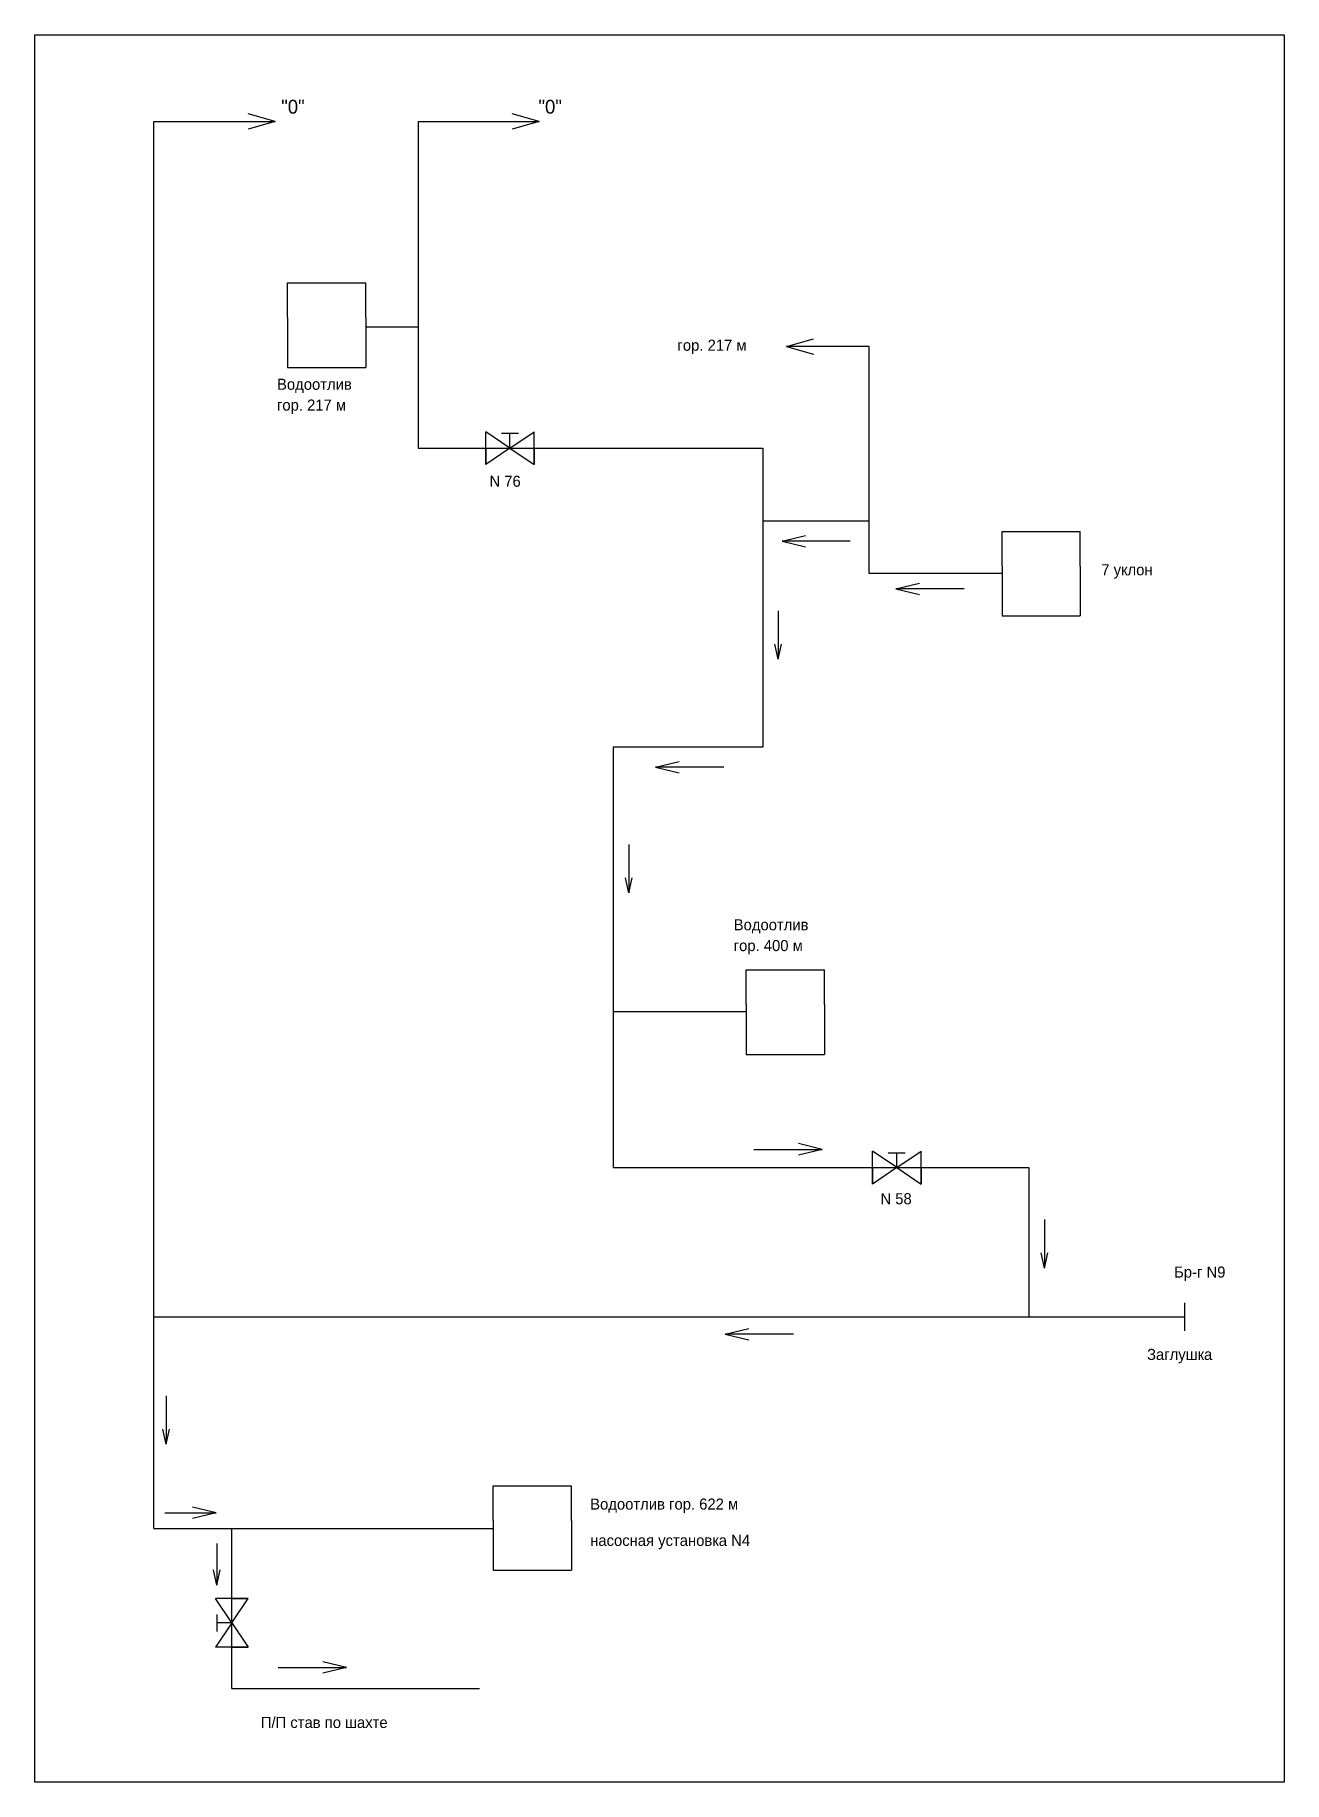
# Model space of a CAD drawing. Header units: millimetres. Extents: x 222 to 673, y -217 to 414.
import ezdxf

# ---------------------------------------------------------------- set-up
doc = ezdxf.new("R2010")
doc.units = ezdxf.units.MM

msp = doc.modelspace()

# ---------------------------------------------------------------- linework, layer by layer
for p, q in [((222.21, 413.79), (673.43, 413.79)), ((222.21, -217.12), (222.21, 413.79)), ((673.43, 413.79), (673.43, -217.12)), ((309, 382.54), (299.28, 385.33)), ((404.36, 382.54), (394.64, 385.33)), ((265.16, 382.54), (309, 382.54)), ((265.16, -125.6), (265.16, 382.54)), ((309, 382.54), (299.28, 379.75)), ((360.65, 382.54), (404.36, 382.54)), ((360.65, 382.54), (360.65, 264.58)), ((404.36, 382.54), (394.64, 379.75)), ((313.46, 324.22), (341.73, 324.22)), ((313.46, 311.72), (313.46, 324.22)), ((341.73, 311.72), (341.73, 324.22)), ((313.46, 311.72), (313.46, 293.72)), ((341.73, 311.72), (341.73, 293.72)), ((341.73, 308.34), (360.65, 308.34)), ((493.67, 301.27), (503.39, 304.06)), ((523.55, 301.27), (493.67, 301.27)), ((493.67, 301.27), (503.39, 298.48)), ((523.55, 219.37), (523.55, 301.27)), ((313.46, 293.72), (341.73, 293.72)), ((393.77, 264.58), (385.03, 270.5)), ((385.03, 264.58), (385.03, 270.5)), ((390.7, 269.97), (393.77, 269.97)), ((393.77, 264.58), (402.51, 270.5)), ((393.77, 269.97), (396.84, 269.97)), ((393.77, 269.97), (396.84, 269.97)), ((393.77, 269.97), (396.84, 269.97)), ((393.77, 269.97), (396.84, 269.97)), ((393.77, 264.58), (393.77, 269.97)), ((402.51, 264.58), (402.51, 270.5)), ((360.65, 264.58), (485.17, 264.58)), ((393.77, 264.58), (385.03, 258.66)), ((385.03, 258.66), (385.03, 264.58)), ((385.03, 264.58), (385.03, 258.66)), ((393.77, 264.58), (402.51, 258.66)), ((402.51, 264.58), (402.51, 258.66)), ((402.51, 258.66), (402.51, 264.58)), ((485.17, 264.58), (485.17, 156.65)), ((485.17, 238.29), (523.55, 238.29)), ((571.55, 234.49), (599.81, 234.49)), ((571.55, 221.98), (571.55, 234.49)), ((599.81, 221.98), (599.81, 234.49)), ((492.09, 230.96), (500.61, 233.04)), ((516.73, 230.96), (492.09, 230.96)), ((492.09, 230.96), (500.61, 228.89)), ((571.55, 221.98), (571.55, 203.99)), ((599.81, 221.98), (599.81, 203.99)), ((571.55, 219.37), (523.55, 219.37)), ((533.24, 213.8), (541.75, 215.87)), ((533.24, 213.8), (541.75, 211.72)), ((557.88, 213.8), (533.24, 213.8)), ((490.68, 205.83), (490.68, 188.35)), ((571.55, 203.99), (599.81, 203.99)), ((490.68, 188.35), (489.46, 193.84)), ((490.68, 188.35), (491.89, 193.84)), ((485.17, 156.65), (431.14, 156.65)), ((431.14, 156.65), (431.14, 4.75)), ((446.38, 149.41), (454.9, 151.48)), ((446.38, 149.41), (454.9, 147.33)), ((471.02, 149.41), (446.38, 149.41)), ((436.71, 121.45), (436.71, 103.97)), ((436.71, 103.97), (435.5, 109.46)), ((436.71, 103.97), (437.92, 109.46)), ((479.14, 76.13), (507.4, 76.13)), ((479.14, 63.62), (479.14, 76.13)), ((507.4, 63.62), (507.4, 76.13)), ((479.14, 63.62), (479.14, 45.63)), ((507.4, 63.62), (507.4, 45.63)), ((479.14, 61.01), (431.14, 61.01)), ((479.14, 45.63), (507.4, 45.63)), ((506.54, 11.35), (498.02, 13.43)), ((481.89, 11.35), (506.54, 11.35)), ((506.54, 11.35), (498.02, 9.28)), ((524.79, 4.75), (524.79, 10.68)), ((533.54, 4.75), (524.79, 10.68)), ((530.46, 10.14), (533.54, 10.14)), ((533.54, 4.75), (542.28, 10.68)), ((533.54, 4.75), (533.54, 10.14)), ((533.54, 10.14), (536.61, 10.14)), ((533.54, 10.14), (536.61, 10.14)), ((533.54, 10.14), (536.61, 10.14)), ((533.54, 10.14), (536.61, 10.14)), ((542.28, 4.75), (542.28, 10.68)), ((431.14, 4.75), (581.23, 4.75)), ((533.54, 4.75), (524.79, -1.17)), ((524.79, 4.75), (524.79, -1.17)), ((524.79, -1.17), (524.79, 4.75)), ((533.54, 4.75), (542.28, -1.17)), ((542.28, -1.17), (542.28, 4.75)), ((542.28, 4.75), (542.28, -1.17)), ((581.23, 4.75), (581.23, -49.08)), ((586.9, -14.02), (586.9, -31.5)), ((586.9, -31.5), (585.69, -26.01)), ((586.9, -31.5), (588.11, -26.01)), ((637.55, -49.08), (637.55, -44.03)), ((265.16, -49.08), (637.55, -49.08)), ((637.55, -54.13), (637.55, -49.08)), ((471.56, -55.38), (480.08, -53.31)), ((496.2, -55.38), (471.56, -55.38)), ((471.56, -55.38), (480.08, -57.46)), ((269.64, -77.66), (269.64, -95.14)), ((269.64, -95.14), (268.42, -89.65)), ((269.64, -95.14), (270.85, -89.65)), ((387.79, -122.62), (387.79, -110.12)), ((387.79, -110.12), (416.06, -110.12)), ((416.06, -122.62), (416.06, -110.12)), ((287.67, -119.93), (279.16, -117.86)), ((265.16, -125.6), (387.79, -125.6)), ((269.14, -119.93), (287.67, -119.93)), ((287.67, -119.93), (279.16, -122)), ((293.37, -183.36), (293.37, -125.6)), ((387.79, -122.62), (387.79, -140.62)), ((416.06, -122.62), (416.06, -140.62)), ((287.88, -131.03), (287.88, -146.01)), ((287.88, -146.01), (286.67, -140.52)), ((287.88, -146.01), (289.09, -140.52)), ((387.79, -140.62), (416.06, -140.62)), ((293.37, -150.89), (287.45, -150.89)), ((293.37, -159.64), (287.45, -150.89)), ((293.37, -159.64), (299.29, -150.89)), ((299.29, -150.89), (293.37, -150.89)), ((293.37, -150.89), (299.29, -150.89)), ((287.98, -159.64), (287.98, -156.57)), ((287.98, -159.64), (287.98, -156.57)), ((287.98, -159.64), (287.98, -156.57)), ((287.98, -159.64), (287.98, -156.57)), ((293.37, -159.64), (287.45, -168.38)), ((293.37, -159.64), (287.98, -159.64)), ((287.98, -162.71), (287.98, -159.64)), ((293.37, -159.64), (299.29, -168.38)), ((293.37, -168.38), (287.45, -168.38)), ((293.37, -168.38), (299.29, -168.38)), ((299.29, -168.38), (293.37, -168.38)), ((310.09, -175.76), (334.73, -175.76)), ((334.73, -175.76), (326.22, -173.69)), ((334.73, -175.76), (326.22, -177.83)), ((293.37, -183.36), (382.82, -183.36)), ((673.43, -217.12), (222.21, -217.12))]:
    msp.add_line(p, q)

# ---------------------------------------------------------------- texts
for s, height, p in [('"0"', 5, (311.18, 385.37)), ('"0"', 5, (404.1, 385.37)), ('гор. 217 м', 4, (454.31, 299.75)), ('Водоотлив', 4, (309.66, 285.65)), ('гор. 217 м', 4, (309.64, 278.14)), ('N 76', 4, (386.41, 250.64)), ('7 уклон', 4, (607.41, 218.66)), ('Водоотлив', 4, (474.63, 90.47)), ('гор. 400 м', 4, (474.62, 82.96)), ('N 58', 4, (527.62, -8.46)), ('Бр-г N9', 4, (633.7, -34.95)), ('Заглушка', 4, (623.93, -64.69)), ('Водоотлив гор. 622 м', 4, (422.78, -118.73)), ('насосная установка N4', 4, (422.78, -131.84)), ('П/П став по шахте', 4, (303.81, -197.58))]:
    msp.add_text(s, height=height).set_placement(p)

doc.saveas('drawing.dxf')
